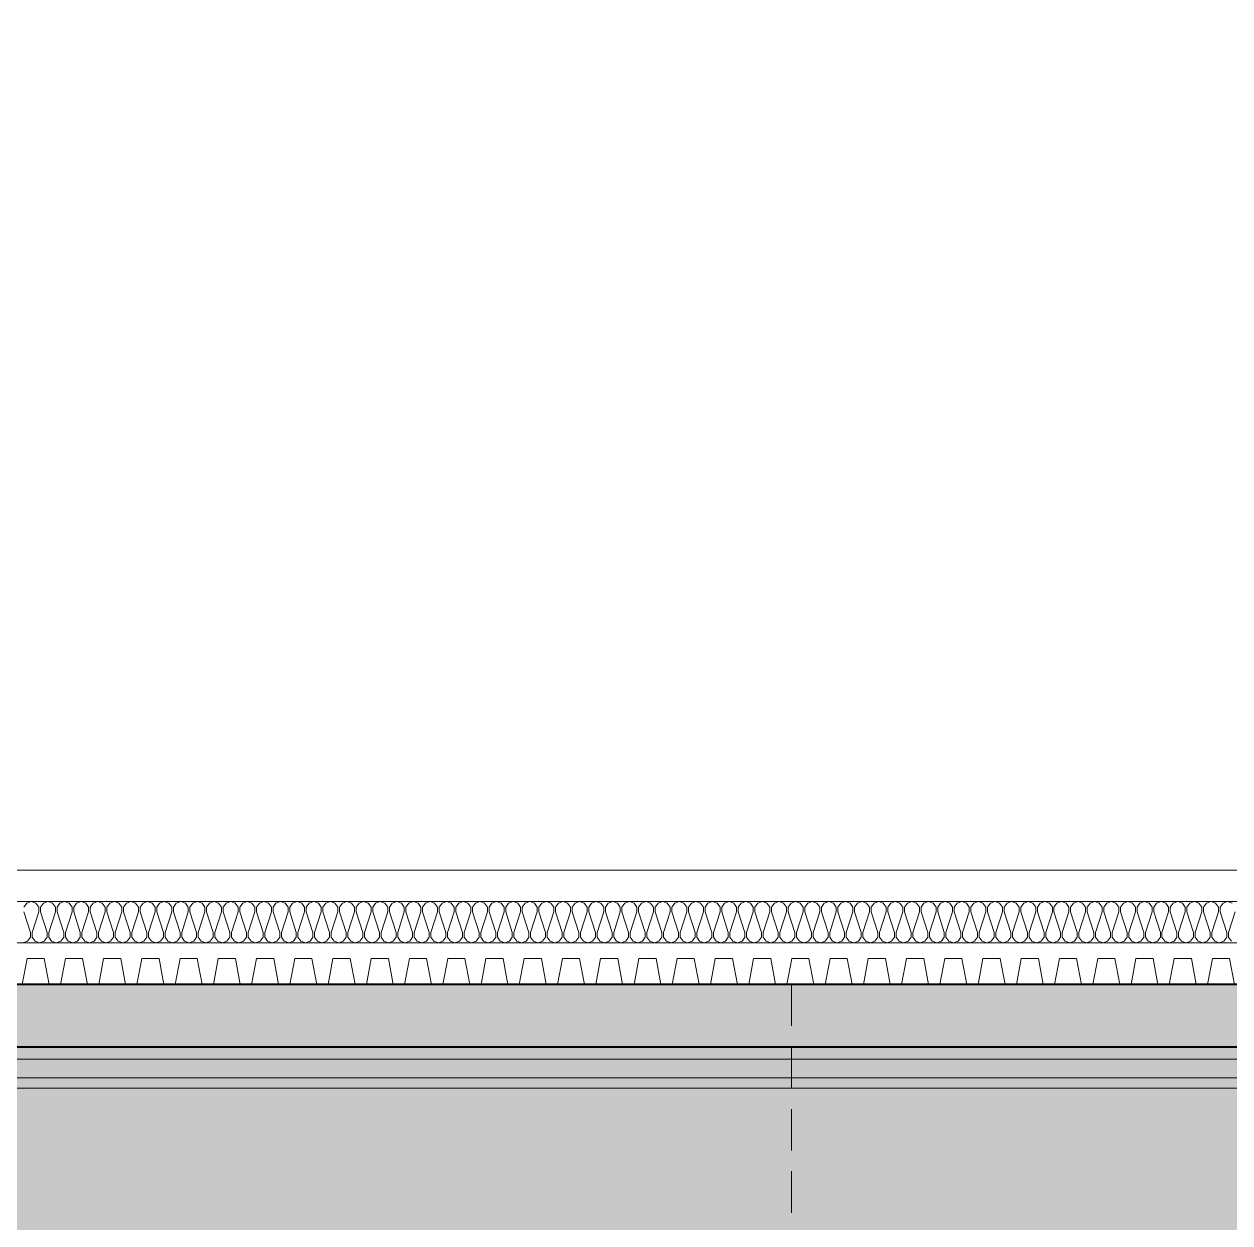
# Model space of a CAD drawing. Header units: millimetres. Extents: x 0 to 420000, y 0 to 297000.
# Drawn here: x 126968 to 132773, y 22752 to 28526 of the extents above; entities that cross this region are included whole.
import ezdxf

# ---------------------------------------------------------------- set-up
doc = ezdxf.new("R2010")
doc.units = ezdxf.units.MM
doc.linetypes.add('CEN', pattern=[62, 60, -1, 0, -1])
doc.linetypes.add('HIDDEN', pattern=[0.375, 0.25, -0.125])
for name, color, linetype, lineweight in [('A-AXIS-LINE', 1, 'CEN', 15), ('A-CONC-LIN1', 2, 'Continuous', 40), ('A-SECT-LIN3', 255, 'Continuous', 18), ('A-XXXX-DRBD', 9, 'Continuous', 20), ('A-XXXX-FIN2', 6, 'Continuous', 20), ('A-XXXX-HATC', 8, 'Continuous', 18), ('A-XXXX-HID', 8, 'HIDDEN', 18), ('A-XXXX-INSL2', 8, 'Continuous', 18)]:
    doc.layers.add(name, color=color, linetype=linetype, lineweight=lineweight)
doc.layers.add('A-CONC-SOLD', color=253, linetype='CEN')
doc.layers.add('A-XXXX-SOLD', color=252, linetype='Continuous')

# ---------------------------------------------------------------- blocks, each defined once
blk = doc.blocks.new('axis(211208)')
at = {"layer": 'A-AXIS-LINE', "ltscale": 1000}
for p, q in [((4631788.1, -441118.7), (4955413.1, -441118.7)), ((4631788.1, -442118.7), (4955413.1, -442118.7))]:
    blk.add_line(p, q, dxfattribs=at)
blk = doc.blocks.new('지하2층')
at = {"layer": 'A-CONC-SOLD'}
h = blk.add_hatch(color=256, dxfattribs=at)
h.dxf.hatch_style = 1
h.paths.add_polyline_path([(4879373.8, -392168.7), (4878973.8, -392168.7), (4878973.8, -391118.7), (4878823.8, -391118.7), (4878823.8, -391368.7), (4878373.8, -391368.7), (4878373.8, -392368.7), (4878323.8, -392368.7), (4878323.8, -393068.7), (4878673.8, -393068.7), (4878673.8, -401668.7), (4877923.8, -401668.7), (4877923.8, -401118.7), (4877723.8, -401118.7), (4877723.8, -401668.7), (4801523.8, -401668.7), (4801523.8, -401128.7), (4801323.8, -401128.7), (4801323.8, -401968.7), (4801493.8, -401968.7), (4801478.8, -401977.7), (4801478.8, -402318.7), (4759168.8, -402318.7), (4759168.8, -401977.7), (4759153.8, -401968.7), (4759323.8, -401968.7), (4759323.8, -401128.7), (4759123.8, -401128.7), (4759123.8, -401668.7), (4682923.8, -401668.7), (4682923.8, -401118.7), (4682723.8, -401118.7), (4682723.8, -401668.7), (4681973.8, -401668.7), (4681973.8, -393068.7), (4682323.8, -393068.7), (4682323.8, -392368.7), (4682273.8, -392368.7), (4682273.8, -391368.7), (4681823.8, -391368.7), (4681823.8, -391118.7), (4681673.8, -391118.7), (4681673.8, -392168.7), (4681273.8, -392168.7), (4681273.8, -401968.7), (4758323.8, -401968.7), (4758323.8, -402618.7), (4802323.8, -402618.7), (4802323.8, -401968.7), (4879373.8, -401968.7)])
at = {"layer": 'A-CONC-LIN1'}
for points in [[(4681673.8, -391118.7), (4681673.8, -392168.7), (4681273.8, -392168.7), (4681273.8, -401968.7), (4758323.8, -401968.7), (4758323.8, -402618.7), (4802323.8, -402618.7), (4802323.8, -401968.7), (4879373.8, -401968.7), (4879373.8, -392168.7), (4878973.8, -392168.7), (4878973.8, -391118.7)], [(4759123.8, -401668.7), (4682923.8, -401668.7), (4682923.8, -401118.7), (4682723.8, -401118.7), (4682723.8, -401668.7), (4681973.8, -401668.7), (4681973.8, -393068.7), (4682323.8, -393068.7), (4682323.8, -392368.7), (4682273.8, -392368.7), (4682273.8, -391368.7), (4681823.8, -391368.7), (4681823.8, -391118.7), (4681673.8, -391118.7)]]:
    blk.add_lwpolyline(points, dxfattribs=at)
at = {"layer": 'A-XXXX-DRBD'}
blk.add_lwpolyline([(4697270.3, -401668.7), (4697293.6, -401543.7), (4697376.4, -401543.7), (4697399.7, -401668.7), (4697454.4, -401668.7), (4697477.7, -401543.7), (4697560.5, -401543.7), (4697583.8, -401668.7), (4697638.4, -401668.7), (4697661.8, -401543.7), (4697744.6, -401543.7), (4697767.9, -401668.7), (4697822.5, -401668.7), (4697845.8, -401543.7), (4697928.7, -401543.7), (4697952, -401668.7), (4698006.6, -401668.7), (4698029.9, -401543.7), (4698112.8, -401543.7), (4698136.1, -401668.7), (4698190.7, -401668.7), (4698214, -401543.7), (4698296.8, -401543.7), (4698320.2, -401668.7), (4698374.8, -401668.7), (4698398.1, -401543.7), (4698480.9, -401543.7), (4698504.2, -401668.7), (4698558.9, -401668.7), (4698582.2, -401543.7), (4698665, -401543.7), (4698688.3, -401668.7), (4698743, -401668.7), (4698766.3, -401543.7), (4698849.1, -401543.7), (4698872.4, -401668.7), (4698927.1, -401668.7), (4698950.4, -401543.7), (4699033.2, -401543.7), (4699056.5, -401668.7), (4699111.2, -401668.7), (4699134.5, -401543.7), (4699217.3, -401543.7), (4699240.6, -401668.7), (4699295.2, -401668.7), (4699318.6, -401543.7), (4699401.4, -401543.7), (4699424.7, -401668.7), (4699479.3, -401668.7), (4699502.6, -401543.7), (4699585.5, -401543.7), (4699608.8, -401668.7), (4699663.4, -401668.7), (4699686.7, -401543.7), (4699769.6, -401543.7), (4699792.9, -401668.7), (4699847.5, -401668.7), (4699870.8, -401543.7), (4699953.6, -401543.7), (4699977, -401668.7), (4700031.6, -401668.7), (4700054.9, -401543.7), (4700137.7, -401543.7), (4700161, -401668.7), (4700215.7, -401668.7), (4700239, -401543.7), (4700321.8, -401543.7), (4700345.1, -401668.7), (4700399.8, -401668.7), (4700423.1, -401543.7), (4700505.9, -401543.7), (4700529.2, -401668.7), (4700583.9, -401668.7), (4700607.2, -401543.7), (4700690, -401543.7), (4700713.3, -401668.7), (4700768, -401668.7), (4700791.3, -401543.7), (4700874.1, -401543.7), (4700897.4, -401668.7), (4700952, -401668.7), (4700975.4, -401543.7), (4701058.2, -401543.7), (4701081.5, -401668.7), (4701136.1, -401668.7), (4701159.4, -401543.7), (4701242.3, -401543.7), (4701265.6, -401668.7), (4701320.2, -401668.7), (4701343.5, -401543.7), (4701426.4, -401543.7), (4701449.7, -401668.7), (4701504.3, -401668.7), (4701527.6, -401543.7), (4701610.4, -401543.7), (4701633.8, -401668.7), (4701688.4, -401668.7), (4701711.7, -401543.7), (4701794.5, -401543.7), (4701817.9, -401668.7), (4701872.5, -401668.7), (4701895.8, -401543.7), (4701978.6, -401543.7), (4702001.9, -401668.7), (4702056.6, -401668.7), (4702079.9, -401543.7), (4702162.7, -401543.7), (4702186, -401668.7), (4702240.7, -401668.7), (4702264, -401543.7), (4702346.8, -401543.7), (4702370.1, -401668.7), (4702424.8, -401668.7), (4702448.1, -401543.7), (4702530.9, -401543.7), (4702554.2, -401668.7), (4702608.8, -401668.7), (4702632.2, -401543.7), (4702715, -401543.7), (4702738.3, -401668.7), (4702792.9, -401668.7), (4702816.3, -401543.7), (4702899.1, -401543.7), (4702922.4, -401668.7), (4702977, -401668.7), (4703000.3, -401543.7), (4703083.2, -401543.7), (4703106.5, -401668.7)], dxfattribs=at)
at = {"layer": 'A-XXXX-FIN2'}
blk.add_lwpolyline([(4683073.8, -401118.7), (4759113.8, -401118.7)], dxfattribs=at)
at = {"layer": 'A-XXXX-INSL2'}
for points in [[(4682923.8, -401268.7), (4759113.8, -401268.7)], [(4703091.8, -401460.7), (4703077.8, -401440.7), (4703077.8, -401418.7), (4703109.8, -401318.7)], [(4703095.8, -401276.7), (4703073.8, -401268.7), (4703051.8, -401276.7), (4703037.8, -401296.7), (4703037.8, -401318.7), (4703069.8, -401418.7), (4703069.8, -401440.7), (4703055.8, -401460.7), (4703033.8, -401468.7), (4703011.8, -401460.7), (4702997.8, -401440.7), (4702997.8, -401418.7), (4703029.8, -401318.7), (4703029.8, -401296.7), (4703015.8, -401276.7), (4702993.8, -401268.7), (4702971.8, -401276.7), (4702957.8, -401296.7), (4702957.8, -401318.7), (4702989.8, -401418.7), (4702989.8, -401440.7), (4702975.8, -401460.7), (4702953.8, -401468.7), (4702931.8, -401460.7), (4702917.8, -401440.7), (4702917.8, -401418.7), (4702949.8, -401318.7), (4702949.8, -401296.7), (4702935.8, -401276.7), (4702913.8, -401268.7), (4702891.8, -401276.7), (4702877.8, -401296.7), (4702877.8, -401318.7), (4702909.8, -401418.7), (4702909.8, -401440.7), (4702895.8, -401460.7), (4702873.8, -401468.7), (4702851.8, -401460.7), (4702837.8, -401440.7), (4702837.8, -401418.7), (4702869.8, -401318.7), (4702869.8, -401296.7), (4702855.8, -401276.7), (4702833.8, -401268.7), (4702811.8, -401276.7), (4702797.8, -401296.7), (4702797.8, -401318.7), (4702829.8, -401418.7), (4702829.8, -401440.7), (4702815.8, -401460.7), (4702793.8, -401468.7), (4702771.8, -401460.7), (4702757.8, -401440.7), (4702757.8, -401418.7), (4702789.8, -401318.7), (4702789.8, -401296.7), (4702775.8, -401276.7), (4702753.8, -401268.7), (4702731.8, -401276.7), (4702717.8, -401296.7), (4702717.8, -401318.7), (4702749.8, -401418.7), (4702749.8, -401440.7), (4702735.8, -401460.7), (4702713.8, -401468.7), (4702691.8, -401460.7), (4702677.8, -401440.7), (4702677.8, -401418.7), (4702709.8, -401318.7), (4702709.8, -401296.7), (4702695.8, -401276.7), (4702673.8, -401268.7), (4702651.8, -401276.7), (4702637.8, -401296.7), (4702637.8, -401318.7), (4702669.8, -401418.7), (4702669.8, -401440.7), (4702655.8, -401460.7), (4702633.8, -401468.7), (4702611.8, -401460.7), (4702597.8, -401440.7), (4702597.8, -401418.7), (4702629.8, -401318.7), (4702629.8, -401296.7), (4702615.8, -401276.7), (4702593.8, -401268.7), (4702571.8, -401276.7), (4702557.8, -401296.7), (4702557.8, -401318.7), (4702589.8, -401418.7), (4702589.8, -401440.7), (4702575.8, -401460.7), (4702553.8, -401468.7), (4702531.8, -401460.7), (4702517.8, -401440.7), (4702517.8, -401418.7), (4702549.8, -401318.7), (4702549.8, -401296.7), (4702535.8, -401276.7), (4702513.8, -401268.7), (4702491.8, -401276.7), (4702477.8, -401296.7), (4702477.8, -401318.7), (4702509.8, -401418.7), (4702509.8, -401440.7), (4702495.8, -401460.7), (4702473.8, -401468.7), (4702451.8, -401460.7), (4702437.8, -401440.7), (4702437.8, -401418.7), (4702469.8, -401318.7), (4702469.8, -401296.7), (4702455.8, -401276.7), (4702433.8, -401268.7), (4702411.8, -401276.7), (4702397.8, -401296.7), (4702397.8, -401318.7), (4702429.8, -401418.7), (4702429.8, -401440.7), (4702415.8, -401460.7), (4702393.8, -401468.7), (4702371.8, -401460.7), (4702357.8, -401440.7), (4702357.8, -401418.7), (4702389.8, -401318.7), (4702389.8, -401296.7), (4702375.8, -401276.7), (4702353.8, -401268.7), (4702331.8, -401276.7), (4702317.8, -401296.7), (4702317.8, -401318.7), (4702349.8, -401418.7), (4702349.8, -401440.7), (4702335.8, -401460.7), (4702313.8, -401468.7), (4702291.8, -401460.7), (4702277.8, -401440.7), (4702277.8, -401418.7), (4702309.8, -401318.7), (4702309.8, -401296.7), (4702295.8, -401276.7), (4702273.8, -401268.7), (4702251.8, -401276.7), (4702237.8, -401296.7), (4702237.8, -401318.7), (4702269.8, -401418.7), (4702269.8, -401440.7), (4702255.8, -401460.7), (4702233.8, -401468.7), (4702211.8, -401460.7), (4702197.8, -401440.7), (4702197.8, -401418.7), (4702229.8, -401318.7), (4702229.8, -401296.7), (4702215.8, -401276.7), (4702193.8, -401268.7), (4702171.8, -401276.7), (4702157.8, -401296.7), (4702157.8, -401318.7), (4702189.8, -401418.7), (4702189.8, -401440.7), (4702175.8, -401460.7), (4702153.8, -401468.7), (4702131.8, -401460.7), (4702117.8, -401440.7), (4702117.8, -401418.7), (4702149.8, -401318.7), (4702149.8, -401296.7), (4702135.8, -401276.7), (4702113.8, -401268.7), (4702091.8, -401276.7), (4702077.8, -401296.7), (4702077.8, -401318.7), (4702109.8, -401418.7), (4702109.8, -401440.7), (4702095.8, -401460.7), (4702073.8, -401468.7), (4702051.8, -401460.7), (4702037.8, -401440.7), (4702037.8, -401418.7), (4702069.8, -401318.7), (4702069.8, -401296.7), (4702055.8, -401276.7), (4702033.8, -401268.7), (4702011.8, -401276.7), (4701997.8, -401296.7), (4701997.8, -401318.7), (4702029.8, -401418.7), (4702029.8, -401440.7), (4702015.8, -401460.7), (4701993.8, -401468.7), (4701971.8, -401460.7), (4701957.8, -401440.7), (4701957.8, -401418.7), (4701989.8, -401318.7), (4701989.8, -401296.7), (4701975.8, -401276.7), (4701953.8, -401268.7), (4701931.8, -401276.7), (4701917.8, -401296.7), (4701917.8, -401318.7), (4701949.8, -401418.7), (4701949.8, -401440.7), (4701935.8, -401460.7), (4701913.8, -401468.7), (4701891.8, -401460.7), (4701877.8, -401440.7), (4701877.8, -401418.7), (4701909.8, -401318.7), (4701909.8, -401296.7), (4701895.8, -401276.7), (4701873.8, -401268.7), (4701851.8, -401276.7), (4701837.8, -401296.7), (4701837.8, -401318.7), (4701869.8, -401418.7), (4701869.8, -401440.7), (4701855.8, -401460.7), (4701833.8, -401468.7), (4701811.8, -401460.7), (4701797.8, -401440.7), (4701797.8, -401418.7), (4701829.8, -401318.7), (4701829.8, -401296.7), (4701815.8, -401276.7), (4701793.8, -401268.7), (4701771.8, -401276.7), (4701757.8, -401296.7), (4701757.8, -401318.7), (4701789.8, -401418.7), (4701789.8, -401440.7), (4701775.8, -401460.7), (4701753.8, -401468.7), (4701731.8, -401460.7), (4701717.8, -401440.7), (4701717.8, -401418.7), (4701749.8, -401318.7), (4701749.8, -401296.7), (4701735.8, -401276.7), (4701713.8, -401268.7), (4701691.8, -401276.7), (4701677.8, -401296.7), (4701677.8, -401318.7), (4701709.8, -401418.7), (4701709.8, -401440.7), (4701695.8, -401460.7), (4701673.8, -401468.7), (4701651.8, -401460.7), (4701637.8, -401440.7), (4701637.8, -401418.7), (4701669.8, -401318.7), (4701669.8, -401296.7), (4701655.8, -401276.7), (4701633.8, -401268.7), (4701611.8, -401276.7), (4701597.8, -401296.7), (4701597.8, -401318.7), (4701629.8, -401418.7), (4701629.8, -401440.7), (4701615.8, -401460.7), (4701593.8, -401468.7), (4701571.8, -401460.7), (4701557.8, -401440.7), (4701557.8, -401418.7), (4701589.8, -401318.7), (4701589.8, -401296.7), (4701575.8, -401276.7), (4701553.8, -401268.7), (4701531.8, -401276.7), (4701517.8, -401296.7), (4701517.8, -401318.7), (4701549.8, -401418.7), (4701549.8, -401440.7), (4701535.8, -401460.7), (4701513.8, -401468.7), (4701491.8, -401460.7), (4701477.8, -401440.7), (4701477.8, -401418.7), (4701509.8, -401318.7), (4701509.8, -401296.7), (4701495.8, -401276.7), (4701473.8, -401268.7), (4701451.8, -401276.7), (4701437.8, -401296.7), (4701437.8, -401318.7), (4701469.8, -401418.7), (4701469.8, -401440.7), (4701455.8, -401460.7), (4701433.8, -401468.7), (4701411.8, -401460.7), (4701397.8, -401440.7), (4701397.8, -401418.7), (4701429.8, -401318.7), (4701429.8, -401296.7), (4701415.8, -401276.7), (4701393.8, -401268.7), (4701371.8, -401276.7), (4701357.8, -401296.7), (4701357.8, -401318.7), (4701389.8, -401418.7), (4701389.8, -401440.7), (4701375.8, -401460.7), (4701353.8, -401468.7), (4701331.8, -401460.7), (4701317.8, -401440.7), (4701317.8, -401418.7), (4701349.8, -401318.7), (4701349.8, -401296.7), (4701335.8, -401276.7), (4701313.8, -401268.7), (4701291.8, -401276.7), (4701277.8, -401296.7), (4701277.8, -401318.7), (4701309.8, -401418.7), (4701309.8, -401440.7), (4701295.8, -401460.7), (4701273.8, -401468.7), (4701251.8, -401460.7), (4701237.8, -401440.7), (4701237.8, -401418.7), (4701269.8, -401318.7), (4701269.8, -401296.7), (4701255.8, -401276.7), (4701233.8, -401268.7), (4701211.8, -401276.7), (4701197.8, -401296.7), (4701197.8, -401318.7), (4701229.8, -401418.7), (4701229.8, -401440.7), (4701215.8, -401460.7), (4701193.8, -401468.7), (4701171.8, -401460.7), (4701157.8, -401440.7), (4701157.8, -401418.7), (4701189.8, -401318.7), (4701189.8, -401296.7), (4701175.8, -401276.7), (4701153.8, -401268.7), (4701131.8, -401276.7), (4701117.8, -401296.7), (4701117.8, -401318.7), (4701149.8, -401418.7), (4701149.8, -401440.7), (4701135.8, -401460.7), (4701113.8, -401468.7), (4701091.8, -401460.7), (4701077.8, -401440.7), (4701077.8, -401418.7), (4701109.8, -401318.7), (4701109.8, -401296.7), (4701095.8, -401276.7), (4701073.8, -401268.7), (4701051.8, -401276.7), (4701037.8, -401296.7), (4701037.8, -401318.7), (4701069.8, -401418.7), (4701069.8, -401440.7), (4701055.8, -401460.7), (4701033.8, -401468.7), (4701011.8, -401460.7), (4700997.8, -401440.7), (4700997.8, -401418.7), (4701029.8, -401318.7), (4701029.8, -401296.7), (4701015.8, -401276.7), (4700993.8, -401268.7), (4700971.8, -401276.7), (4700957.8, -401296.7), (4700957.8, -401318.7), (4700989.8, -401418.7), (4700989.8, -401440.7), (4700975.8, -401460.7), (4700953.8, -401468.7), (4700931.8, -401460.7), (4700917.8, -401440.7), (4700917.8, -401418.7), (4700949.8, -401318.7), (4700949.8, -401296.7), (4700935.8, -401276.7), (4700913.8, -401268.7), (4700891.8, -401276.7), (4700877.8, -401296.7), (4700877.8, -401318.7), (4700909.8, -401418.7), (4700909.8, -401440.7), (4700895.8, -401460.7), (4700873.8, -401468.7), (4700851.8, -401460.7), (4700837.8, -401440.7), (4700837.8, -401418.7), (4700869.8, -401318.7), (4700869.8, -401296.7), (4700855.8, -401276.7), (4700833.8, -401268.7), (4700811.8, -401276.7), (4700797.8, -401296.7), (4700797.8, -401318.7), (4700829.8, -401418.7), (4700829.8, -401440.7), (4700815.8, -401460.7), (4700793.8, -401468.7), (4700771.8, -401460.7), (4700757.8, -401440.7), (4700757.8, -401418.7), (4700789.8, -401318.7), (4700789.8, -401296.7), (4700775.8, -401276.7), (4700753.8, -401268.7), (4700731.8, -401276.7), (4700717.8, -401296.7), (4700717.8, -401318.7), (4700749.8, -401418.7), (4700749.8, -401440.7), (4700735.8, -401460.7), (4700713.8, -401468.7), (4700691.8, -401460.7), (4700677.8, -401440.7), (4700677.8, -401418.7), (4700709.8, -401318.7), (4700709.8, -401296.7), (4700695.8, -401276.7), (4700673.8, -401268.7), (4700651.8, -401276.7), (4700637.8, -401296.7), (4700637.8, -401318.7), (4700669.8, -401418.7), (4700669.8, -401440.7), (4700655.8, -401460.7), (4700633.8, -401468.7), (4700611.8, -401460.7), (4700597.8, -401440.7), (4700597.8, -401418.7), (4700629.8, -401318.7), (4700629.8, -401296.7), (4700615.8, -401276.7), (4700593.8, -401268.7), (4700571.8, -401276.7), (4700557.8, -401296.7), (4700557.8, -401318.7), (4700589.8, -401418.7), (4700589.8, -401440.7), (4700575.8, -401460.7), (4700553.8, -401468.7), (4700531.8, -401460.7), (4700517.8, -401440.7), (4700517.8, -401418.7), (4700549.8, -401318.7), (4700549.8, -401296.7), (4700535.8, -401276.7), (4700513.8, -401268.7), (4700491.8, -401276.7), (4700477.8, -401296.7), (4700477.8, -401318.7), (4700509.8, -401418.7), (4700509.8, -401440.7), (4700495.8, -401460.7), (4700473.8, -401468.7), (4700451.8, -401460.7), (4700437.8, -401440.7), (4700437.8, -401418.7), (4700469.8, -401318.7), (4700469.8, -401296.7), (4700455.8, -401276.7), (4700433.8, -401268.7), (4700411.8, -401276.7), (4700397.8, -401296.7), (4700397.8, -401318.7), (4700429.8, -401418.7), (4700429.8, -401440.7), (4700415.8, -401460.7), (4700393.8, -401468.7), (4700371.8, -401460.7), (4700357.8, -401440.7), (4700357.8, -401418.7), (4700389.8, -401318.7), (4700389.8, -401296.7), (4700375.8, -401276.7), (4700353.8, -401268.7), (4700331.8, -401276.7), (4700317.8, -401296.7), (4700317.8, -401318.7), (4700349.8, -401418.7), (4700349.8, -401440.7), (4700335.8, -401460.7), (4700313.8, -401468.7), (4700291.8, -401460.7), (4700277.8, -401440.7), (4700277.8, -401418.7), (4700309.8, -401318.7), (4700309.8, -401296.7), (4700295.8, -401276.7), (4700273.8, -401268.7), (4700251.8, -401276.7), (4700237.8, -401296.7), (4700237.8, -401318.7), (4700269.8, -401418.7), (4700269.8, -401440.7), (4700255.8, -401460.7), (4700233.8, -401468.7), (4700211.8, -401460.7), (4700197.8, -401440.7), (4700197.8, -401418.7), (4700229.8, -401318.7), (4700229.8, -401296.7), (4700215.8, -401276.7), (4700193.8, -401268.7), (4700171.8, -401276.7), (4700157.8, -401296.7), (4700157.8, -401318.7), (4700189.8, -401418.7), (4700189.8, -401440.7), (4700175.8, -401460.7), (4700153.8, -401468.7), (4700131.8, -401460.7), (4700117.8, -401440.7), (4700117.8, -401418.7), (4700149.8, -401318.7), (4700149.8, -401296.7), (4700135.8, -401276.7), (4700113.8, -401268.7), (4700091.8, -401276.7), (4700077.8, -401296.7), (4700077.8, -401318.7), (4700109.8, -401418.7), (4700109.8, -401440.7), (4700095.8, -401460.7), (4700073.8, -401468.7), (4700051.8, -401460.7), (4700037.8, -401440.7), (4700037.8, -401418.7), (4700069.8, -401318.7), (4700069.8, -401296.7), (4700055.8, -401276.7), (4700033.8, -401268.7), (4700011.8, -401276.7), (4699997.8, -401296.7), (4699997.8, -401318.7), (4700029.8, -401418.7), (4700029.8, -401440.7), (4700015.8, -401460.7), (4699993.8, -401468.7), (4699971.8, -401460.7), (4699957.8, -401440.7), (4699957.8, -401418.7), (4699989.8, -401318.7), (4699989.8, -401296.7), (4699975.8, -401276.7), (4699953.8, -401268.7), (4699931.8, -401276.7), (4699917.8, -401296.7), (4699917.8, -401318.7), (4699949.8, -401418.7), (4699949.8, -401440.7), (4699935.8, -401460.7), (4699913.8, -401468.7), (4699891.8, -401460.7), (4699877.8, -401440.7), (4699877.8, -401418.7), (4699909.8, -401318.7), (4699909.8, -401296.7), (4699895.8, -401276.7), (4699873.8, -401268.7), (4699851.8, -401276.7), (4699837.8, -401296.7), (4699837.8, -401318.7), (4699869.8, -401418.7), (4699869.8, -401440.7), (4699855.8, -401460.7), (4699833.8, -401468.7), (4699811.8, -401460.7), (4699797.8, -401440.7), (4699797.8, -401418.7), (4699829.8, -401318.7), (4699829.8, -401296.7), (4699815.8, -401276.7), (4699793.8, -401268.7), (4699771.8, -401276.7), (4699757.8, -401296.7), (4699757.8, -401318.7), (4699789.8, -401418.7), (4699789.8, -401440.7), (4699775.8, -401460.7), (4699753.8, -401468.7), (4699731.8, -401460.7), (4699717.8, -401440.7), (4699717.8, -401418.7), (4699749.8, -401318.7), (4699749.8, -401296.7), (4699735.8, -401276.7), (4699713.8, -401268.7), (4699691.8, -401276.7), (4699677.8, -401296.7), (4699677.8, -401318.7), (4699709.8, -401418.7), (4699709.8, -401440.7), (4699695.8, -401460.7), (4699673.8, -401468.7), (4699651.8, -401460.7), (4699637.8, -401440.7), (4699637.8, -401418.7), (4699669.8, -401318.7), (4699669.8, -401296.7), (4699655.8, -401276.7), (4699633.8, -401268.7), (4699611.8, -401276.7), (4699597.8, -401296.7), (4699597.8, -401318.7), (4699629.8, -401418.7), (4699629.8, -401440.7), (4699615.8, -401460.7), (4699593.8, -401468.7), (4699571.8, -401460.7), (4699557.8, -401440.7), (4699557.8, -401418.7), (4699589.8, -401318.7), (4699589.8, -401296.7), (4699575.8, -401276.7), (4699553.8, -401268.7), (4699531.8, -401276.7), (4699517.8, -401296.7), (4699517.8, -401318.7), (4699549.8, -401418.7), (4699549.8, -401440.7), (4699535.8, -401460.7), (4699513.8, -401468.7), (4699491.8, -401460.7), (4699477.8, -401440.7), (4699477.8, -401418.7), (4699509.8, -401318.7), (4699509.8, -401296.7), (4699495.8, -401276.7), (4699473.8, -401268.7), (4699451.8, -401276.7), (4699437.8, -401296.7), (4699437.8, -401318.7), (4699469.8, -401418.7), (4699469.8, -401440.7), (4699455.8, -401460.7), (4699433.8, -401468.7), (4699411.8, -401460.7), (4699397.8, -401440.7), (4699397.8, -401418.7), (4699429.8, -401318.7), (4699429.8, -401296.7), (4699415.8, -401276.7), (4699393.8, -401268.7), (4699371.8, -401276.7), (4699357.8, -401296.7), (4699357.8, -401318.7), (4699389.8, -401418.7), (4699389.8, -401440.7), (4699375.8, -401460.7), (4699353.8, -401468.7), (4699331.8, -401460.7), (4699317.8, -401440.7), (4699317.8, -401418.7), (4699349.8, -401318.7), (4699349.8, -401296.7), (4699335.8, -401276.7), (4699313.8, -401268.7), (4699291.8, -401276.7), (4699277.8, -401296.7), (4699277.8, -401318.7), (4699309.8, -401418.7), (4699309.8, -401440.7), (4699295.8, -401460.7), (4699273.8, -401468.7), (4699251.8, -401460.7), (4699237.8, -401440.7), (4699237.8, -401418.7), (4699269.8, -401318.7), (4699269.8, -401296.7), (4699255.8, -401276.7), (4699233.8, -401268.7), (4699211.8, -401276.7), (4699197.8, -401296.7), (4699197.8, -401318.7), (4699229.8, -401418.7), (4699229.8, -401440.7), (4699215.8, -401460.7), (4699193.8, -401468.7), (4699171.8, -401460.7), (4699157.8, -401440.7), (4699157.8, -401418.7), (4699189.8, -401318.7), (4699189.8, -401296.7), (4699175.8, -401276.7), (4699153.8, -401268.7), (4699131.8, -401276.7), (4699117.8, -401296.7), (4699117.8, -401318.7), (4699149.8, -401418.7), (4699149.8, -401440.7), (4699135.8, -401460.7), (4699113.8, -401468.7), (4699091.8, -401460.7), (4699077.8, -401440.7), (4699077.8, -401418.7), (4699109.8, -401318.7), (4699109.8, -401296.7), (4699095.8, -401276.7), (4699073.8, -401268.7), (4699051.8, -401276.7), (4699037.8, -401296.7), (4699037.8, -401318.7), (4699069.8, -401418.7), (4699069.8, -401440.7), (4699055.8, -401460.7), (4699033.8, -401468.7), (4699011.8, -401460.7), (4698997.8, -401440.7), (4698997.8, -401418.7), (4699029.8, -401318.7), (4699029.8, -401296.7), (4699015.8, -401276.7), (4698993.8, -401268.7), (4698971.8, -401276.7), (4698957.8, -401296.7), (4698957.8, -401318.7), (4698989.8, -401418.7), (4698989.8, -401440.7), (4698975.8, -401460.7), (4698953.8, -401468.7), (4698931.8, -401460.7), (4698917.8, -401440.7), (4698917.8, -401418.7), (4698949.8, -401318.7), (4698949.8, -401296.7), (4698935.8, -401276.7), (4698913.8, -401268.7), (4698891.8, -401276.7), (4698877.8, -401296.7), (4698877.8, -401318.7), (4698909.8, -401418.7), (4698909.8, -401440.7), (4698895.8, -401460.7), (4698873.8, -401468.7), (4698851.8, -401460.7), (4698837.8, -401440.7), (4698837.8, -401418.7), (4698869.8, -401318.7), (4698869.8, -401296.7), (4698855.8, -401276.7), (4698833.8, -401268.7), (4698811.8, -401276.7), (4698797.8, -401296.7), (4698797.8, -401318.7), (4698829.8, -401418.7), (4698829.8, -401440.7), (4698815.8, -401460.7), (4698793.8, -401468.7), (4698771.8, -401460.7), (4698757.8, -401440.7), (4698757.8, -401418.7), (4698789.8, -401318.7), (4698789.8, -401296.7), (4698775.8, -401276.7), (4698753.8, -401268.7), (4698731.8, -401276.7), (4698717.8, -401296.7), (4698717.8, -401318.7), (4698749.8, -401418.7), (4698749.8, -401440.7), (4698735.8, -401460.7), (4698713.8, -401468.7), (4698691.8, -401460.7), (4698677.8, -401440.7), (4698677.8, -401418.7), (4698709.8, -401318.7), (4698709.8, -401296.7), (4698695.8, -401276.7), (4698673.8, -401268.7), (4698651.8, -401276.7), (4698637.8, -401296.7), (4698637.8, -401318.7), (4698669.8, -401418.7), (4698669.8, -401440.7), (4698655.8, -401460.7), (4698633.8, -401468.7), (4698611.8, -401460.7), (4698597.8, -401440.7), (4698597.8, -401418.7), (4698629.8, -401318.7), (4698629.8, -401296.7), (4698615.8, -401276.7), (4698593.8, -401268.7), (4698571.8, -401276.7), (4698557.8, -401296.7), (4698557.8, -401318.7), (4698589.8, -401418.7), (4698589.8, -401440.7), (4698575.8, -401460.7), (4698553.8, -401468.7), (4698531.8, -401460.7), (4698517.8, -401440.7), (4698517.8, -401418.7), (4698549.8, -401318.7), (4698549.8, -401296.7), (4698535.8, -401276.7), (4698513.8, -401268.7), (4698491.8, -401276.7), (4698477.8, -401296.7), (4698477.8, -401318.7), (4698509.8, -401418.7), (4698509.8, -401440.7), (4698495.8, -401460.7), (4698473.8, -401468.7), (4698451.8, -401460.7), (4698437.8, -401440.7), (4698437.8, -401418.7), (4698469.8, -401318.7), (4698469.8, -401296.7), (4698455.8, -401276.7), (4698433.8, -401268.7), (4698411.8, -401276.7), (4698397.8, -401296.7), (4698397.8, -401318.7), (4698429.8, -401418.7), (4698429.8, -401440.7), (4698415.8, -401460.7), (4698393.8, -401468.7), (4698371.8, -401460.7), (4698357.8, -401440.7), (4698357.8, -401418.7), (4698389.8, -401318.7), (4698389.8, -401296.7), (4698375.8, -401276.7), (4698353.8, -401268.7), (4698331.8, -401276.7), (4698317.8, -401296.7), (4698317.8, -401318.7), (4698349.8, -401418.7), (4698349.8, -401440.7), (4698335.8, -401460.7), (4698313.8, -401468.7), (4698291.8, -401460.7), (4698277.8, -401440.7), (4698277.8, -401418.7), (4698309.8, -401318.7), (4698309.8, -401296.7), (4698295.8, -401276.7), (4698273.8, -401268.7), (4698251.8, -401276.7), (4698237.8, -401296.7), (4698237.8, -401318.7), (4698269.8, -401418.7), (4698269.8, -401440.7), (4698255.8, -401460.7), (4698233.8, -401468.7), (4698211.8, -401460.7), (4698197.8, -401440.7), (4698197.8, -401418.7), (4698229.8, -401318.7), (4698229.8, -401296.7), (4698215.8, -401276.7), (4698193.8, -401268.7), (4698171.8, -401276.7), (4698157.8, -401296.7), (4698157.8, -401318.7), (4698189.8, -401418.7), (4698189.8, -401440.7), (4698175.8, -401460.7), (4698153.8, -401468.7), (4698131.8, -401460.7), (4698117.8, -401440.7), (4698117.8, -401418.7), (4698149.8, -401318.7), (4698149.8, -401296.7), (4698135.8, -401276.7), (4698113.8, -401268.7), (4698091.8, -401276.7), (4698077.8, -401296.7), (4698077.8, -401318.7), (4698109.8, -401418.7), (4698109.8, -401440.7), (4698095.8, -401460.7), (4698073.8, -401468.7), (4698051.8, -401460.7), (4698037.8, -401440.7), (4698037.8, -401418.7), (4698069.8, -401318.7), (4698069.8, -401296.7), (4698055.8, -401276.7), (4698033.8, -401268.7), (4698011.8, -401276.7), (4697997.8, -401296.7), (4697997.8, -401318.7), (4698029.8, -401418.7), (4698029.8, -401440.7), (4698015.8, -401460.7), (4697993.8, -401468.7), (4697971.8, -401460.7), (4697957.8, -401440.7), (4697957.8, -401418.7), (4697989.8, -401318.7), (4697989.8, -401296.7), (4697975.8, -401276.7), (4697953.8, -401268.7), (4697931.8, -401276.7), (4697917.8, -401296.7), (4697917.8, -401318.7), (4697949.8, -401418.7), (4697949.8, -401440.7), (4697935.8, -401460.7), (4697913.8, -401468.7), (4697891.8, -401460.7), (4697877.8, -401440.7), (4697877.8, -401418.7), (4697909.8, -401318.7), (4697909.8, -401296.7), (4697895.8, -401276.7), (4697873.8, -401268.7), (4697851.8, -401276.7), (4697837.8, -401296.7), (4697837.8, -401318.7), (4697869.8, -401418.7), (4697869.8, -401440.7), (4697855.8, -401460.7), (4697833.8, -401468.7), (4697811.8, -401460.7), (4697797.8, -401440.7), (4697797.8, -401418.7), (4697829.8, -401318.7), (4697829.8, -401296.7), (4697815.8, -401276.7), (4697793.8, -401268.7), (4697771.8, -401276.7), (4697757.8, -401296.7), (4697757.8, -401318.7), (4697789.8, -401418.7), (4697789.8, -401440.7), (4697775.8, -401460.7), (4697753.8, -401468.7), (4697731.8, -401460.7), (4697717.8, -401440.7), (4697717.8, -401418.7), (4697749.8, -401318.7), (4697749.8, -401296.7), (4697735.8, -401276.7), (4697713.8, -401268.7), (4697691.8, -401276.7), (4697677.8, -401296.7), (4697677.8, -401318.7), (4697709.8, -401418.7), (4697709.8, -401440.7), (4697695.8, -401460.7), (4697673.8, -401468.7), (4697651.8, -401460.7), (4697637.8, -401440.7), (4697637.8, -401418.7), (4697669.8, -401318.7), (4697669.8, -401296.7), (4697655.8, -401276.7), (4697633.8, -401268.7), (4697611.8, -401276.7), (4697597.8, -401296.7), (4697597.8, -401318.7), (4697629.8, -401418.7), (4697629.8, -401440.7), (4697615.8, -401460.7), (4697593.8, -401468.7), (4697571.8, -401460.7), (4697557.8, -401440.7), (4697557.8, -401418.7), (4697589.8, -401318.7), (4697589.8, -401296.7), (4697575.8, -401276.7), (4697553.8, -401268.7), (4697531.8, -401276.7), (4697517.8, -401296.7), (4697517.8, -401318.7), (4697549.8, -401418.7), (4697549.8, -401440.7), (4697535.8, -401460.7), (4697513.8, -401468.7), (4697491.8, -401460.7), (4697477.8, -401440.7), (4697477.8, -401418.7), (4697509.8, -401318.7), (4697509.8, -401296.7), (4697495.8, -401276.7), (4697473.8, -401268.7), (4697451.8, -401276.7), (4697437.8, -401296.7), (4697437.8, -401318.7), (4697469.8, -401418.7), (4697469.8, -401440.7), (4697455.8, -401460.7), (4697433.8, -401468.7), (4697411.8, -401460.7), (4697397.8, -401440.7), (4697397.8, -401418.7), (4697429.8, -401318.7), (4697429.8, -401296.7), (4697415.8, -401276.7), (4697393.8, -401268.7), (4697371.8, -401276.7), (4697357.8, -401296.7), (4697357.8, -401318.7), (4697389.8, -401418.7), (4697389.8, -401440.7), (4697375.8, -401460.7), (4697353.8, -401468.7), (4697331.8, -401460.7), (4697317.8, -401440.7), (4697317.8, -401418.7), (4697349.8, -401318.7), (4697349.8, -401296.7), (4697335.8, -401276.7), (4697313.8, -401268.7), (4697291.8, -401276.7), (4697277.8, -401296.7)], [(4697277.8, -401318.7), (4697309.8, -401418.7), (4697309.8, -401440.7), (4697295.8, -401460.7), (4697273.8, -401468.7)], [(4682923.8, -401468.7), (4759113.8, -401468.7)]]:
    blk.add_lwpolyline(points, dxfattribs=at)
blk = doc.blocks.new('PF1_2')
at = {"layer": 'A-XXXX-HID', "color": 0, "ltscale": 800}
blk.add_lwpolyline([(-3350, 0), (-3350, -3100), (3350, -3100), (3350, 0)], close=True, dxfattribs=at)

msp = doc.modelspace()

# ---------------------------------------------------------------- hatches: boundary and pattern name
at = {"layer": 'A-XXXX-HATC'}
h = msp.add_hatch(dxfattribs=at)
h.set_pattern_fill('DOTS', color=256, scale=10)
h.set_pattern_definition([(0, (0, -50), (7.9375, 15.875), [0, -15.875])])
h.paths.add_polyline_path([(188012.5, 23540), (110962.5, 23540), (110962.5, 23600), (188012.5, 23600)])
h = msp.add_hatch(dxfattribs=at)
h.set_pattern_fill('돌01', color=256, scale=200)
h.set_pattern_definition([(0, (40, -50), (200, 200), [60, -140]), (0, (160, -30), (200, 200), [50, -150]), (0, (150, -20), (200, 200), [40, -160]), (0, (90, 30), (200, 200), [30, -30, 40, -100]), (0, (90, 40), (200, 200), [40, -10, 50, -100]), (0, (0, 80), (200, 200), [50, -150]), (0, (190, 90), (200, 200), [50, -150]), (90, (0, -10), (-200, 200), [30, -170]), (90, (30, 140), (-200, 200), [20, -180]), (90, (40, -50), (-200, 200), [30, -170]), (90, (60, 130), (-200, 200), [10, -190]), (90, (70, 50), (-200, 200), [30, -170]), (90, (90, -20), (-200, 200), [50, -150]), (90, (110, 120), (-200, 200), [30, -170]), (90, (130, 40), (-200, 200), [40, -160]), (90, (140, 40), (-200, 200), [40, -160]), (90, (160, -50), (-200, 200), [20, -180]), (90, (190, -20), (-200, 200), [50, -150]), (45, (20, -30), (0, 200), [84.8528, -197.98991]), (45, (40, -20), (0, 200), [42.4264, -240.41631]), (45, (130, 90), (0, 200), [56.56854, -226.27417]), (45, (130, 100), (0, 200), [42.4264, -240.41631]), (135, (60, 80), (-200, 2e-14), [14.1422, -268.70051]), (135, (20, -30), (-200, 2e-14), [28.2842, -254.55851]), (135, (80, 30), (-200, 2e-14), [28.2842, -254.55851]), (135, (130, 80), (-200, 2e-14), [28.2842, -254.55851]), (135, (190, 120), (-200, 2e-14), [42.4264, -240.41631]), (135, (190, 110), (-200, 2e-14), [28.2842, -254.55851]), (135, (180, 130), (-200, 2e-14), [28.2842, -254.55851]), (135, (120, -50), (-200, 2e-14), [42.4264, -240.41631]), (26.56505, (180, 70), (200, 8e-08), [22.36, -424.8536]), (26.56505, (130, 20), (200, 8e-08), [22.36, -424.8536]), (26.56505, (60, 80), (200, 8e-08), [44.72, -402.4936]), (26.56505, (70, 130), (200, 8e-08), [44.72, -402.4936]), (26.56505, (70, 80), (200, 8e-08), [44.72, -402.4936]), (26.56505, (190, 120), (200, 8e-08), [44.72, -402.4936]), (26.56505, (0, 20), (200, 8e-08), [67.082, -380.1316]), (26.56505, (0, 30), (200, 8e-08), [67.082, -380.1316]), (26.56505, (0, 110), (200, 8e-08), [67.082, -380.1316]), (63.43495, (100, 100), (1e-08, 200), [22.36, -424.8536]), (63.43495, (190, 90), (1e-08, 200), [22.36, -268.3336, 44.72, -111.8]), (63.43495, (170, 70), (1e-08, 200), [44.72, -402.4936]), (63.43495, (50, 90), (1e-08, 200), [44.72, -402.4936]), (63.43495, (40, 90), (1e-08, 200), [44.72, -402.4936]), (63.43495, (110, 110), (1e-08, 200), [67.082, -380.1316]), (116.56505, (60, 60), (-8e-08, 200), [22.36, -424.8536]), (116.56505, (190, 40), (-8e-08, 200), [22.36, -424.8536]), (116.56505, (150, -20), (-8e-08, 200), [44.72, -402.4936]), (116.56505, (140, -10), (-8e-08, 200), [44.72, -402.4936]), (116.56505, (160, 130), (-8e-08, 200), [44.72, -402.4936]), (116.56505, (0, 30), (-8e-08, 200), [44.72, -402.4936]), (116.56505, (100, -50), (-8e-08, 200), [67.082, -380.1316]), (153.43495, (170, 70), (-200, 1e-08), [44.72, -402.4936]), (153.43495, (180, 60), (-200, 1e-08), [44.72, -402.4936]), (153.43495, (30, -40), (-200, 1e-08), [22.36, -424.8536]), (153.43495, (90, 40), (-200, 1e-08), [22.36, -424.8536]), (153.43495, (130, 100), (-200, 1e-08), [22.36, -424.8536])])
h.paths.add_polyline_path([(110962.5, 23540), (188012.5, 23540), (188012.5, 23400), (110962.5, 23400)])
at = {"layer": 'A-XXXX-SOLD'}
h = msp.add_hatch(color=256, dxfattribs=at)
h.dxf.hatch_style = 1
edge = h.paths.add_edge_path()
edge.add_line((188012.5, 23400), (110962.5, 23400))
edge.add_line((110962.5, 23400), (110962.5, 33150))
edge.add_line((110962.5, 33150), (101437.5, 33150))
edge.add_line((101437.5, 33150), (101437.5, 32915.6))
edge.add_arc((97287.5, -3706.2), 36856.3, 83.53481, 96.46519)
edge.add_line((93137.5, 32915.6), (93137.5, 33150))
edge.add_line((93137.5, 33150), (50200, 33150))
edge.add_line((50200, 33150), (50200, 14450))
edge.add_line((50200, 14450), (373825, 14450))
edge.add_line((373825, 14450), (373825, 33150))
edge.add_line((373825, 33150), (343047.9, 33150))
edge.add_line((343047.9, 33150), (343047.9, 32941.7))
edge.add_arc((327897.9, -517956.2), 551106.3, 88.424731, 91.575269)
edge.add_line((312747.9, 32941.7), (312747.9, 33150))
edge.add_line((312747.9, 33150), (309062.5, 33150))
edge.add_line((309062.5, 33150), (309062.5, 23400))
edge.add_line((309062.5, 23400), (232012.5, 23400))
edge.add_line((232012.5, 23400), (232012.5, 22750))
edge.add_line((232012.5, 22750), (188012.5, 22750))
edge.add_line((188012.5, 22750), (188012.5, 23400))

# ---------------------------------------------------------------- linework, layer by layer
at = {"layer": 'A-SECT-LIN3'}
msp.add_lwpolyline([(188012.5, 23540), (110962.5, 23540), (110962.5, 23600), (188012.5, 23600)], close=True, dxfattribs=at)
at = {"layer": 'A-XXXX-HATC'}
msp.add_lwpolyline([(110962.5, 23540), (188012.5, 23540), (188012.5, 23400), (110962.5, 23400)], close=True, dxfattribs=at)

# ---------------------------------------------------------------- block references
for name, p in [('지하2층', (-4570311.3, 425568.7)), ('PF1_2', (134012.5, 23900))]:
    msp.add_blockref(name, p)
at = {"layer": 'A-AXIS-LINE'}
msp.add_blockref('axis(211208)', (-4581588.1, 465568.7), dxfattribs=at)

doc.saveas('drawing.dxf')
